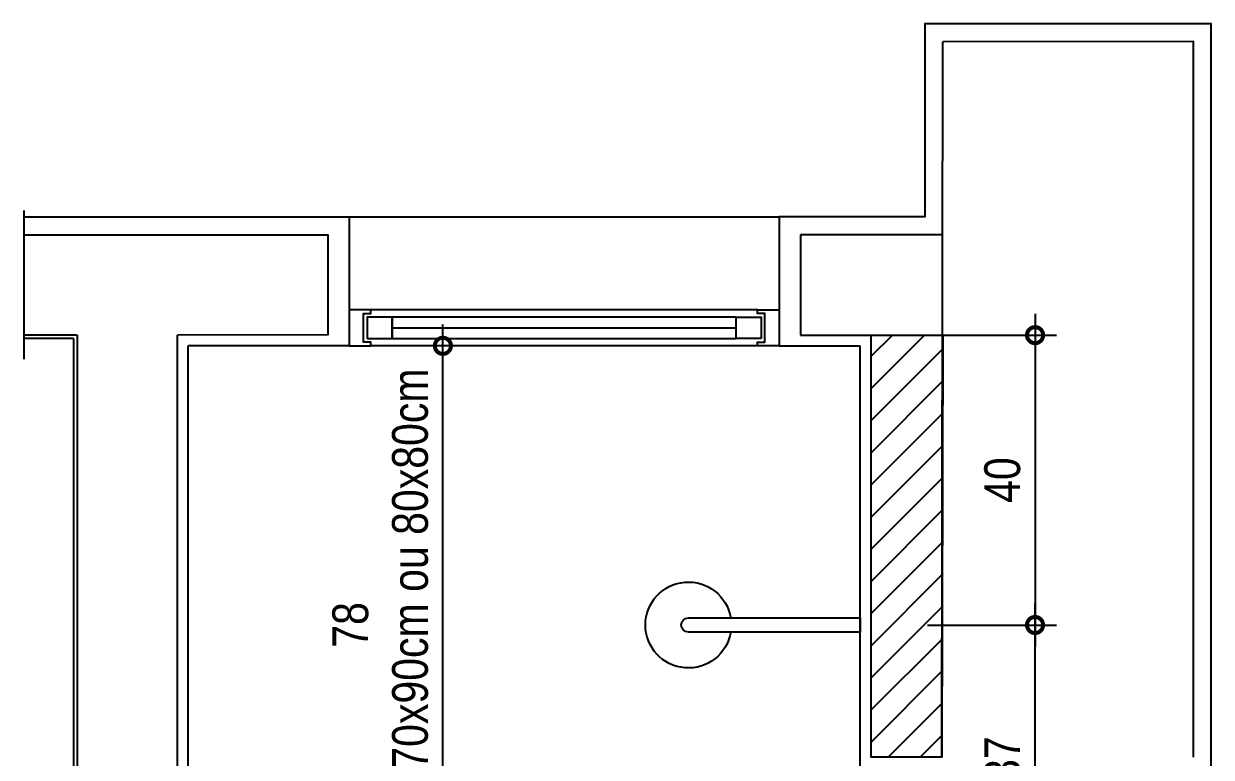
# Model space of a CAD drawing. Header units: metres. Extents: x 3 to 168, y -142 to 28.
# Drawn here: x 61.015 to 62.673, y -56.29 to -55.266 of the extents above; entities that cross this region are included whole.
import ezdxf

# ---------------------------------------------------------------- set-up
doc = ezdxf.new("R2010")
doc.units = ezdxf.units.M
for name, color, linetype in [('ARQ-ALV ACAB', 4, 'Continuous'), ('ARQ-ALV OSSO', 5, 'Continuous'), ('ARQ-AUX', 7, 'Continuous'), ('ARQ-AUX1', 1, 'Continuous'), ('ARQ-CAX @ 1', 1, 'Continuous'), ('ARQ-DIM', 2, 'Continuous'), ('ARQ-ENCH', 1, 'Continuous'), ('ARQ-HID', 2, 'Continuous')]:
    doc.layers.add(name, color=color, linetype=linetype)
doc.styles.add('Adesa', font='ARIALN.TTF')
doc.dimstyles.new('ADESA 1-0025', dxfattribs={"dimtxt": 0.05, "dimasz": 0.045, "dimexe": 0.03, "dimexo": 0.04, "dimgap": 0.02, "dimtad": 1, "dimtoh": 1, "dimdec": 0, "dimlfac": 100, "dimzin": 4, "dimtxsty": 'Adesa', "dimblk": 'DOTSMALL', "dimcen": 1, "dimdle": 0.03, "dimclrd": 1, "dimclre": 1, "dimclrt": 256, "dimazin": 1, "dimtm": 1e-09, "dimtfac": 1, "dimtdec": 0, "dimtix": 1, "dimtmove": 2, "dimatfit": 0, "dimldrblk": 'DOTSMALL', "dimfxl": 0.8, "dimtvp": 2, "dimtolj": 1, "dimtzin": 0, "dimarcsym": 0})

# ---------------------------------------------------------------- blocks, each defined once
blk = doc.blocks.new('CHUVEIRO')
at = {"ltscale": 0.025}
blk.add_lwpolyline([(-0.01, -0.24, 1), (0.01, -0.24), (0.01, 0), (-0.01, 0)], format="xyb", close=True, dxfattribs=at)
blk.add_arc((0, -0.24), 0.06, 99.5942, 80.4061, dxfattribs=at)
blk = doc.blocks.new('*U22')
at = {"color": 0, "linetype": 'ByBlock', "ltscale": 0.5}
for points in [[(0.02, -0.045), (0.02, -0.045), (0.02, -0.045), (0.02, -0.045), (0.02, -0.045), (0.02, -0.045), (0.02, -0.045), (0.02, -0.045), (0.02, -0.045), (0.03, -0.045), (0.03, -0.05), (0, -0.05), (0, 0), (0.03, 0), (0.03, -0.005), (0.02, -0.005), (0.02, -0.045)], [(0.58, -0.045), (0.58, -0.045), (0.58, -0.045), (0.58, -0.045), (0.58, -0.045), (0.58, -0.045), (0.58, -0.045), (0.58, -0.045), (0.58, -0.045), (0.57, -0.045), (0.57, -0.05), (0.6, -0.05), (0.6, 0), (0.57, 0), (0.57, -0.005), (0.58, -0.005), (0.58, -0.045)], [(0.025, -0.01), (0.06, -0.01), (0.06, -0.04), (0.025, -0.04)], [(0.575, -0.01), (0.54, -0.01), (0.54, -0.04), (0.575, -0.04)]]:
    blk.add_lwpolyline(points, close=True, dxfattribs=at)
at = {"color": 8, "linetype": 'ByBlock', "ltscale": 0.5}
for points in [[(0.57, 0), (0.03, 0)], [(0.57, -0.05), (0.03, -0.05)]]:
    blk.add_lwpolyline(points, dxfattribs=at)
at = {"color": 7, "linetype": 'ByBlock', "ltscale": 0.5}
blk.add_lwpolyline([(0.54, -0.01), (0.54, -0.04), (0.06, -0.04), (0.06, -0.01)], close=True, dxfattribs=at)
blk.add_lwpolyline([(0.06, -0.025), (0.54, -0.025)], dxfattribs=at)
blk = doc.blocks.new('_DotSmall')
at = {"color": 0, "linetype": 'ByBlock', "const_width": 0.5}
blk.add_lwpolyline([(-0.0625, 0, 1), (0.0625, 0, 1)], format="xyb", close=True, dxfattribs=at)
blk = doc.blocks.new('*D171')
at = {"layer": 'ARQ-DIM', "color": 1, "lineweight": -2, "transparency": 16777216}
for p, q in [((62.4269, -56.5104), (62.4269, -56.0757)), ((62.2767, -56.1057), (62.4569, -56.1057)), ((62.2917, -56.4804), (62.4569, -56.4804))]:
    blk.add_line(p, q, dxfattribs=at)
at = {"layer": 'Defpoints', "color": 0, "transparency": 16777216}
for p in [(62.2367, -56.1057, 0), (62.4269, -56.1057), (62.2517, -56.4804, 0)]:
    blk.add_point(p, dxfattribs=at)
at = {"layer": 'ARQ-DIM', "color": 1, "lineweight": -2, "transparency": 16777216, "xscale": 0.045, "yscale": 0.045, "zscale": 0.045}
for p, rotation in [((62.4269, -56.1057), 90), ((62.4269, -56.4804), 270)]:
    blk.add_blockref('_DotSmall', p, dxfattribs=dict(at, rotation=rotation))
at = {"layer": 'ARQ-DIM', "transparency": 16777216, "insert": (62.3814, -56.2931), "char_height": 0.05, "attachment_point": 5, "rotation": 90, "style": 'Adesa'}
blk.add_mtext('\\A1;37', dxfattribs=at)
blk = doc.blocks.new('*D172')
at = {"layer": 'ARQ-DIM', "color": 1, "lineweight": -2, "transparency": 16777216}
for p, q in [((62.4269, -55.6709), (62.4269, -56.1357)), ((62.2917, -55.7009), (62.4569, -55.7009)), ((62.2767, -56.1057), (62.4569, -56.1057))]:
    blk.add_line(p, q, dxfattribs=at)
at = {"layer": 'Defpoints', "color": 0, "transparency": 16777216}
for p in [(62.2517, -55.7009), (62.2367, -56.1057, 0), (62.4269, -56.1057)]:
    blk.add_point(p, dxfattribs=at)
at = {"layer": 'ARQ-DIM', "color": 1, "lineweight": -2, "transparency": 16777216, "xscale": 0.045, "yscale": 0.045, "zscale": 0.045}
for p, rotation in [((62.4269, -55.7009), 90), ((62.4269, -56.1057), 270)]:
    blk.add_blockref('_DotSmall', p, dxfattribs=dict(at, rotation=rotation))
at = {"layer": 'ARQ-DIM', "transparency": 16777216, "insert": (62.3814, -55.9033), "char_height": 0.05, "attachment_point": 5, "rotation": 90, "style": 'Adesa'}
blk.add_mtext('\\A1;40', dxfattribs=at)
blk = doc.blocks.new('*D167')
at = {"layer": 'ARQ-DIM', "color": 1, "lineweight": -2, "transparency": 16777216}
for p, q in [((61.6001, -56.5254), (61.6001, -55.6858)), ((61.774, -55.7158), (61.5701, -55.7158)), ((62.1967, -56.4954), (61.5701, -56.4954))]:
    blk.add_line(p, q, dxfattribs=at)
at = {"layer": 'Defpoints', "color": 0, "transparency": 16777216}
for p in [(61.6001, -55.7158), (61.814, -55.7158, 0), (62.2367, -56.4954)]:
    blk.add_point(p, dxfattribs=at)
at = {"layer": 'ARQ-DIM', "color": 1, "lineweight": -2, "transparency": 16777216, "xscale": 0.045, "yscale": 0.045, "zscale": 0.045}
for p, rotation in [((61.6001, -55.7158), 90), ((61.6001, -56.4954), 270)]:
    blk.add_blockref('_DotSmall', p, dxfattribs=dict(at, rotation=rotation))
at = {"layer": 'ARQ-DIM', "transparency": 16777216, "insert": (61.5128, -56.1056), "char_height": 0.05, "attachment_point": 5, "rotation": 90, "style": 'Adesa'}
blk.add_mtext('\\A1;78\\P min.  70x90cm ou 80x80cm', dxfattribs=at)
blk = doc.blocks.new('AREAS MOLHADAS')
at = {"layer": 'ARQ-ENCH'}
h = blk.add_hatch(dxfattribs=at)
h.set_pattern_fill('ANSI31', color=256, scale=0.01)
h.set_pattern_definition([(45, (91.248412, -58.29045), (-0.02245064, 0.02245064), [])])
h.paths.add_polyline_path([(62.1979, -55.7007), (62.2979, -55.7007), (62.2967, -56.2904), (62.1979, -56.2904)])
at = {"layer": 'ARQ-ALV ACAB'}
for points, elevation in [([(62.6729, -56.3154), (62.6729, -55.4558), (62.6729, -55.4558), (62.6729, -55.266), (62.2729, -55.2662), (62.2729, -55.5357), (62.0694, -55.5357), (62.0694, -55.7156), (62.1829, -55.7156)], 0), ([(61.0149, -55.5357), (61.4694, -55.5356), (61.4694, -55.7156), (61.2445, -55.7157)], -0.0001), ([(61.0845, -55.7057), (61.0149, -55.7057)], -0.0001), ([(62.4929, -56.4954), (62.1829, -56.4954), (62.1829, -55.7156)], 0)]:
    blk.add_lwpolyline(points, dxfattribs=dict(at, elevation=elevation))
blk.add_lwpolyline([(61.0845, -55.7057), (61.0845, -57.3948), (61.2445, -57.3948), (61.2445, -55.7157)], dxfattribs=at)
at = {"layer": 'ARQ-ALV OSSO'}
for p, q in [((62.2967, -56.2904), (62.2979, -55.2912)), ((62.2979, -55.5607), (62.0994, -55.5607)), ((62.0994, -55.5607), (62.0994, -55.7007)), ((62.0994, -55.7007), (62.1836, -55.7007)), ((62.1836, -55.7007), (62.2979, -55.7007))]:
    blk.add_line(p, q, dxfattribs=at)
for points, elevation in [([(62.6479, -56.2904), (62.6479, -55.431), (62.6479, -55.431), (62.6479, -55.291), (62.2979, -55.2912)], 0), ([(62.4645, -55.2912), (62.4645, -55.2912)], 0), ([(61.0149, -55.5607), (61.4394, -55.5606), (61.4394, -55.7006), (61.2295, -55.7007)], -0.0001), ([(61.0895, -55.7007), (61.0149, -55.7007)], -0.0001)]:
    blk.add_lwpolyline(points, dxfattribs=dict(at, elevation=elevation))
blk.add_lwpolyline([(61.0895, -55.7007), (61.0895, -57.3898), (61.2295, -57.3898), (61.2295, -55.7007)], dxfattribs=at)
at = {"layer": 'ARQ-AUX'}
for points, elevation in [([(61.0149, -55.527), (61.0149, -55.7344)], -0.0001), ([(61.4694, -55.5356), (62.0694, -55.5357)], 0)]:
    blk.add_lwpolyline(points, dxfattribs=dict(at, elevation=elevation))
at = {"layer": 'ARQ-AUX1'}
blk.add_lwpolyline([(62.6479, -55.2912), (62.6479, -55.2912)], close=True, dxfattribs=at)
at = {"layer": 'ARQ-ENCH'}
blk.add_lwpolyline([(62.1979, -55.7007), (62.2979, -55.7007), (62.2967, -56.2904), (62.1979, -56.2904)], close=True, dxfattribs=at)
at = {"layer": 'ARQ-CAX @ 1', "xscale": -1, "rotation": 180}
blk.add_blockref('*U22', (61.4694, -55.7156, 0), dxfattribs=at)
at = {"layer": 'ARQ-HID', "lineweight": -2, "xscale": -1, "rotation": 270}
blk.add_blockref('CHUVEIRO', (62.1829, -56.1057, 0), dxfattribs=at)
at = {"layer": 'ARQ-DIM'}
for p1, picture, middle in [((62.2517, -55.7009), '*D172', (62.3814, -55.9033)), ((62.2517, -56.4804, 0), '*D171', (62.3814, -56.2931))]:
    dim = blk.add_linear_dim(base=(62.4269, -56.1057), p1=p1, p2=(62.2367, -56.1057, 0), angle=90, dimstyle='ADESA 1-0025', dxfattribs=at)
    dim.commit()
    dim.dimension.update_dxf_attribs({"geometry": picture, "text_midpoint": middle})
dim = blk.add_linear_dim(base=(61.6001, -55.7158, 0), p1=(62.2367, -56.4954, 0), p2=(61.814, -55.7158), angle=90, text='<>\\P min.  70x90cm ou 80x80cm', dimstyle='ADESA 1-0025', dxfattribs=at)
dim.commit()
dim.dimension.update_dxf_attribs({"geometry": '*D167', "text_midpoint": (61.5128, -56.1056, 0)})

msp = doc.modelspace()

# ---------------------------------------------------------------- block references
msp.add_blockref('AREAS MOLHADAS', (0, 0))

doc.saveas('drawing.dxf')
